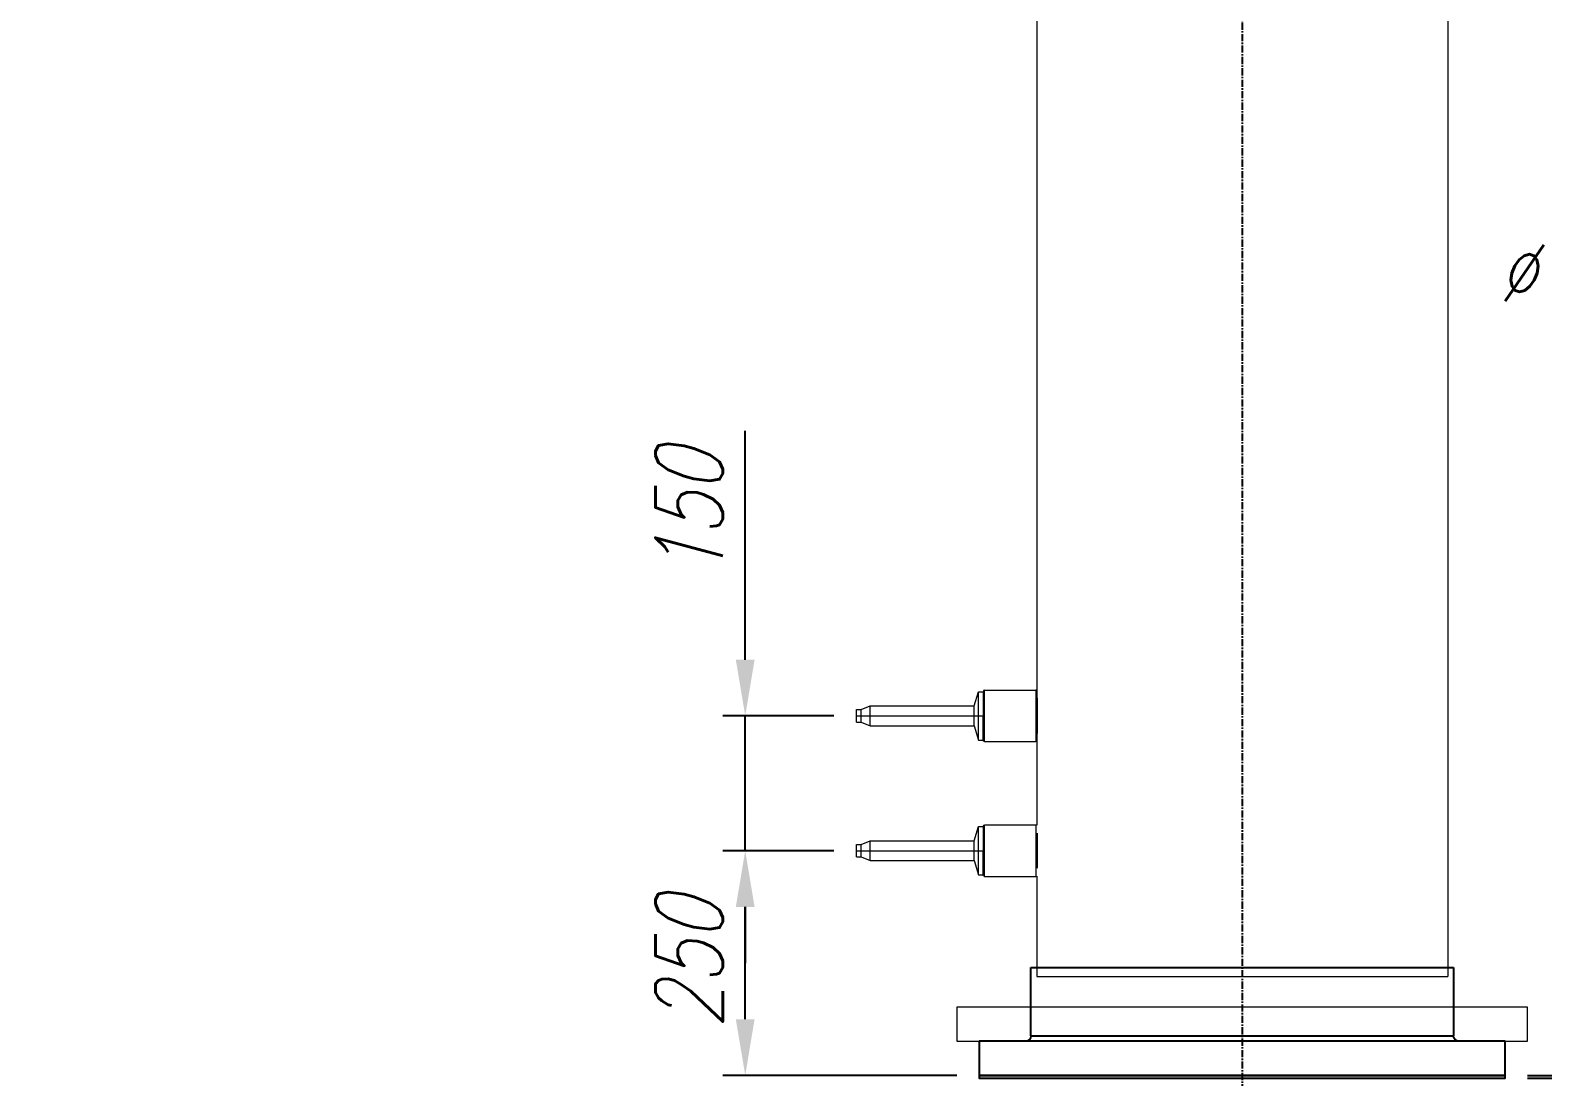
# Model space of a CAD drawing. Header units: inches. Extents: x 52169 to 69006, y 13152 to 42758.
# Drawn here: x 62558 to 64241, y 38848 to 40012 of the extents above; entities that cross this region are included whole.
import ezdxf

# ---------------------------------------------------------------- set-up
doc = ezdxf.new("R2010")
doc.units = ezdxf.units.IN
doc.header["$MEASUREMENT"] = 0
doc.linetypes.add('CENTER', pattern=[50.8, 31.75, -6.35, 6.35, -6.35])
doc.layers.add('IA-DIBUJO', color=3, linetype='Continuous')
doc.layers.add('IA-EJES', color=4, linetype='CENTER')
doc.layers.add('IA-TITLE', color=6, linetype='Continuous', lineweight=13)
doc.styles.add('ING-AMB', font='romans.shx', dxfattribs={"width": 0.75, "oblique": 15})
doc.dimstyles.new('ING-AMB 25', dxfattribs={"dimscale": 25, "dimtxt": 3, "dimasz": 2.5, "dimexe": 1, "dimexo": 1, "dimgap": 1, "dimtad": 1, "dimdec": 0, "dimzin": 0, "dimdsep": 46, "dimtxsty": 'ING-AMB', "dimcen": 0.1, "dimclrd": 7, "dimclre": 7, "dimclrt": 2, "dimadec": 0, "dimazin": 0, "dimtfac": 1, "dimtdec": 0, "dimtmove": 0, "dimatfit": 0, "dimfxl": 1.25, "dimtolj": 1, "dimtzin": 0, "dimarcsym": 1})

# ---------------------------------------------------------------- blocks, each defined once
blk = doc.blocks.new('stub end 450')
at = {"color": 8}
for p, q in [((48858.4, 37919.1), (48858.4, 38504.1)), ((48858.4, 38504.1), (48896.4, 38504.1)), ((48896.4, 38504.1), (48896.4, 37919.1)), ((48902.4, 37976.6), (48902.4, 38446.6)), ((48978.4, 38446.6), (48902.4, 38446.6)), ((48978.4, 37976.6), (48978.4, 38446.6)), ((48902.4, 37976.6), (48978.4, 37976.6)), ((48896.4, 37919.1), (48858.4, 37919.1))]:
    blk.add_line(p, q, dxfattribs=at)
for centre, start, end in [((48902.4, 38452.6), 180, 270), ((48902.4, 37970.6), 90, 180)]:
    blk.add_arc(centre, 6, start, end, dxfattribs=at)
blk = doc.blocks.new('*D170')
at = {"color": 7, "lineweight": -2, "transparency": 16777216}
for p, q in [((64224.1, 40570.6), (64855.9, 40570.6)), ((64830.9, 38912.1), (64830.9, 40508.1)), ((64224.1, 38849.6), (64855.9, 38849.6))]:
    blk.add_line(p, q, dxfattribs=at)
at = {"color": 7, "transparency": 16777216}
for points in [[(64820.5, 40508.1), (64841.3, 40508.1), (64830.9, 40570.6)], [(64820.5, 38912.1), (64841.3, 38912.1), (64830.9, 38849.6)]]:
    blk.add_solid(points, dxfattribs=at)
at = {"layer": 'Defpoints', "color": 0, "transparency": 16777216}
for p in [(64199.1, 40570.6), (64830.9, 40570.6), (64199.1, 38849.6, 0)]:
    blk.add_point(p, dxfattribs=at)
at = {"color": 2, "transparency": 16777216, "insert": (64768.4, 39710.1), "char_height": 75, "attachment_point": 5, "rotation": 90, "style": 'ING-AMB'}
blk.add_mtext('\\A1;1721', dxfattribs=at)
blk = doc.blocks.new('*D148')
at = {"color": 7, "lineweight": -2, "transparency": 16777216}
for p, q in [((65390.7, 38900.6), (65390.7, 39001.7)), ((65215.7, 38912.1), (65215.7, 38974.6)), ((65215.7, 38848.1), (65390.7, 38900.6)), ((64224.1, 38849.6), (65240.7, 38849.6)), ((64224.1, 38846.6), (65240.7, 38846.6)), ((65215.7, 38846.6), (65215.7, 38849.6)), ((65215.7, 38846.6), (65215.7, 38849.6)), ((65215.7, 38784.1), (65215.7, 38721.6))]:
    blk.add_line(p, q, dxfattribs=at)
at = {"color": 7, "transparency": 16777216}
for points in [[(65205.3, 38912.1), (65226.1, 38912.1), (65215.7, 38849.6)], [(65205.3, 38784.1), (65226.1, 38784.1), (65215.7, 38846.6)]]:
    blk.add_solid(points, dxfattribs=at)
at = {"layer": 'Defpoints', "color": 0, "transparency": 16777216}
for p in [(64199.1, 38849.6, 0), (64199.1, 38846.6, 0), (65215.7, 38849.6)]:
    blk.add_point(p, dxfattribs=at)
at = {"color": 2, "transparency": 16777216, "insert": (65328.2, 38951.2), "char_height": 75, "attachment_point": 5, "rotation": 90, "style": 'ING-AMB'}
blk.add_mtext('\\A1;3', dxfattribs=at)
blk = doc.blocks.new('*D57')
at = {"color": 7, "lineweight": -2, "transparency": 16777216}
for p, q in [((63564.1, 41811.6), (59896, 41811.6)), ((59921, 41749.1), (59921, 38274.1)), ((60981.6, 38211.6), (59896, 38211.6))]:
    blk.add_line(p, q, dxfattribs=at)
at = {"color": 7, "transparency": 16777216}
for points in [[(59910.6, 41749.1), (59931.4, 41749.1), (59921, 41811.6)], [(59910.6, 38274.1), (59931.4, 38274.1), (59921, 38211.6)]]:
    blk.add_solid(points, dxfattribs=at)
at = {"layer": 'Defpoints', "color": 0, "transparency": 16777216}
for p in [(63589.1, 41811.6), (59921, 38211.6), (61006.6, 38211.6)]:
    blk.add_point(p, dxfattribs=at)
at = {"color": 2, "transparency": 16777216, "insert": (59858.5, 40011.6), "char_height": 75, "attachment_point": 5, "rotation": 90, "style": 'ING-AMB'}
blk.add_mtext('\\A1;3600', dxfattribs=at)
blk = doc.blocks.new('*D153')
at = {"color": 7, "lineweight": -2, "transparency": 16777216}
for p, q in [((63452.3, 39099.6), (63328.7, 39099.6)), ((63353.7, 38912.1), (63353.7, 39037.1)), ((63589.1, 38849.6), (63328.7, 38849.6))]:
    blk.add_line(p, q, dxfattribs=at)
at = {"color": 7, "transparency": 16777216}
for points in [[(63343.2, 39037.1), (63364.1, 39037.1), (63353.7, 39099.6)], [(63343.2, 38912.1), (63364.1, 38912.1), (63353.7, 38849.6)]]:
    blk.add_solid(points, dxfattribs=at)
at = {"layer": 'Defpoints', "color": 0, "transparency": 16777216}
for p in [(63353.7, 39099.6), (63477.3, 39099.6), (63614.1, 38849.6, 0)]:
    blk.add_point(p, dxfattribs=at)
at = {"color": 2, "transparency": 16777216, "insert": (63291.2, 38974.6), "char_height": 75, "attachment_point": 5, "rotation": 90, "style": 'ING-AMB'}
blk.add_mtext('\\A1;250', dxfattribs=at)
blk = doc.blocks.new('*D161')
at = {"color": 7, "lineweight": -2, "transparency": 16777216}
for p, q in [((61006.6, 38236.6), (61006.6, 42382)), ((63906.6, 41836.6), (63906.6, 42382)), ((63844.1, 42357), (61069.1, 42357))]:
    blk.add_line(p, q, dxfattribs=at)
at = {"color": 7, "transparency": 16777216}
for points in [[(61069.1, 42367.4), (61069.1, 42346.6), (61006.6, 42357)], [(63844.1, 42367.4), (63844.1, 42346.6), (63906.6, 42357)]]:
    blk.add_solid(points, dxfattribs=at)
at = {"layer": 'Defpoints', "color": 0, "transparency": 16777216}
for p in [(61006.6, 42357), (63906.6, 41811.6), (61006.6, 38211.6)]:
    blk.add_point(p, dxfattribs=at)
at = {"color": 2, "transparency": 16777216, "insert": (62456.6, 42419.5), "char_height": 75, "attachment_point": 5, "style": 'ING-AMB'}
blk.add_mtext('\\A1;2900', dxfattribs=at)
blk = doc.blocks.new('*D162')
at = {"color": 7, "lineweight": -2, "transparency": 16777216}
for p, q in [((61006.6, 38236.6), (61006.6, 42671.4)), ((65581.6, 41836.6), (65581.6, 42671.4)), ((65519.1, 42646.4), (61069.1, 42646.4))]:
    blk.add_line(p, q, dxfattribs=at)
at = {"color": 7, "transparency": 16777216}
for points in [[(61069.1, 42656.8), (61069.1, 42636), (61006.6, 42646.4)], [(65519.1, 42656.8), (65519.1, 42636), (65581.6, 42646.4)]]:
    blk.add_solid(points, dxfattribs=at)
at = {"layer": 'Defpoints', "color": 0, "transparency": 16777216}
for p in [(61006.6, 42646.4), (65581.6, 41811.6, 0), (61006.6, 38211.6)]:
    blk.add_point(p, dxfattribs=at)
at = {"color": 2, "transparency": 16777216, "insert": (63294.1, 42708.9), "char_height": 75, "attachment_point": 5, "style": 'ING-AMB'}
blk.add_mtext('\\A1;4575', dxfattribs=at)
blk = doc.blocks.new('*D163')
at = {"color": 7, "lineweight": -2, "transparency": 16777216}
for p, q in [((63564.1, 41811.6), (59621.6, 41811.6)), ((59646.6, 41749.1), (59646.6, 36234.2)), ((60987.7, 36171.7), (59621.6, 36171.7))]:
    blk.add_line(p, q, dxfattribs=at)
at = {"color": 7, "transparency": 16777216}
for points in [[(59636.2, 41749.1), (59657, 41749.1), (59646.6, 41811.6)], [(59636.2, 36234.2), (59657, 36234.2), (59646.6, 36171.7)]]:
    blk.add_solid(points, dxfattribs=at)
at = {"layer": 'Defpoints', "color": 0, "transparency": 16777216}
for p in [(63589.1, 41811.6), (59646.6, 36171.7), (61012.7, 36171.7)]:
    blk.add_point(p, dxfattribs=at)
at = {"color": 2, "transparency": 16777216, "insert": (59584.1, 38991.6), "char_height": 75, "attachment_point": 5, "rotation": 90, "style": 'ING-AMB'}
blk.add_mtext('\\A1;5640', dxfattribs=at)
blk = doc.blocks.new('*D190')
at = {"color": 7, "lineweight": -2, "transparency": 16777216}
for p, q in [((63353.7, 39312.1), (63353.7, 39566.8)), ((63452.3, 39249.6), (63328.7, 39249.6)), ((63353.7, 39099.6), (63353.7, 39249.6)), ((63452.3, 39099.6), (63328.7, 39099.6)), ((63353.7, 39037.1), (63353.7, 38974.6))]:
    blk.add_line(p, q, dxfattribs=at)
at = {"color": 7, "transparency": 16777216}
for points in [[(63343.2, 39312.1), (63364.1, 39312.1), (63353.7, 39249.6)], [(63343.2, 39037.1), (63364.1, 39037.1), (63353.7, 39099.6)]]:
    blk.add_solid(points, dxfattribs=at)
at = {"layer": 'Defpoints', "color": 0, "transparency": 16777216}
for p in [(63477.3, 39249.6), (63353.7, 39099.6), (63477.3, 39099.6)]:
    blk.add_point(p, dxfattribs=at)
at = {"color": 2, "transparency": 16777216, "insert": (63291.2, 39473.4), "char_height": 75, "attachment_point": 5, "rotation": 90, "style": 'ING-AMB'}
blk.add_mtext('\\A1;150', dxfattribs=at)

msp = doc.modelspace()

# ---------------------------------------------------------------- linework, layer by layer
at = {"color": 8, "linetype": 'Continuous', "lineweight": 0, "extrusion": (-2.22045e-16, 1, -2.22045e-16)}
for p, q in [((63608.3, 39260.6), (63613.3, 39276.5)), ((63613.3, 39249.6), (63613.3, 39276.5)), ((63613.3, 39276.5), (63618.3, 39276.5)), ((63618.3, 39276.5), (63618.3, 39222.7)), ((63619.9, 39278.2), (63677, 39278.2)), ((63619.9, 39221), (63619.9, 39278.2)), ((63677, 39278.2), (63677, 39221)), ((63482.7, 39256.5), (63492.7, 39260.6)), ((63492.7, 39249.6), (63492.7, 39260.6)), ((63492.7, 39260.6), (63608.3, 39260.6)), ((63608.3, 39249.6), (63608.3, 39260.6)), ((63678.7, 39230), (63678.7, 39269.2)), ((63477.3, 39249.6), (63477.3, 39256.5)), ((63477.3, 39256.5), (63482.7, 39256.5)), ((63477.3, 39249.6), (63482.7, 39249.6)), ((63477.3, 39242.7), (63477.3, 39249.6)), ((63477.3, 39242.7), (63482.7, 39242.7)), ((63482.7, 39249.6), (63482.7, 39256.5)), ((63482.7, 39249.6), (63492.7, 39249.6)), ((63482.7, 39242.7), (63482.7, 39249.6)), ((63482.7, 39242.7), (63492.7, 39238.6)), ((63492.7, 39249.6), (63608.3, 39249.6)), ((63492.7, 39238.6), (63492.7, 39249.6)), ((63608.3, 39249.6), (63613.3, 39249.6)), ((63608.3, 39238.6), (63608.3, 39249.6)), ((63613.3, 39249.6), (63618.3, 39249.6)), ((63613.3, 39222.7), (63613.3, 39249.6)), ((63618.3, 39222.7), (63618.3, 39249.6)), ((63492.7, 39238.6), (63608.3, 39238.6)), ((63608.3, 39238.6), (63613.3, 39222.7)), ((63613.3, 39222.7), (63618.3, 39222.7)), ((63619.9, 39221), (63677, 39221)), ((63608.3, 39110.6), (63613.3, 39126.5)), ((63613.3, 39099.6), (63613.3, 39126.5)), ((63613.3, 39126.5), (63618.3, 39126.5)), ((63618.3, 39126.5), (63618.3, 39072.7)), ((63619.9, 39128.2), (63677, 39128.2)), ((63619.9, 39071), (63619.9, 39128.2)), ((63677, 39128.2), (63677, 39071)), ((63482.7, 39106.5), (63492.7, 39110.6)), ((63492.7, 39099.6), (63492.7, 39110.6)), ((63492.7, 39110.6), (63608.3, 39110.6)), ((63608.3, 39099.6), (63608.3, 39110.6)), ((63678.7, 39080), (63678.7, 39119.2)), ((63477.3, 39099.6), (63477.3, 39106.5)), ((63477.3, 39106.5), (63482.7, 39106.5)), ((63477.3, 39099.6), (63482.7, 39099.6)), ((63477.3, 39092.7), (63477.3, 39099.6)), ((63477.3, 39092.7), (63482.7, 39092.7)), ((63482.7, 39099.6), (63482.7, 39106.5)), ((63482.7, 39099.6), (63492.7, 39099.6)), ((63482.7, 39092.7), (63482.7, 39099.6)), ((63482.7, 39092.7), (63492.7, 39088.6)), ((63492.7, 39099.6), (63608.3, 39099.6)), ((63492.7, 39088.6), (63492.7, 39099.6)), ((63608.3, 39099.6), (63613.3, 39099.6)), ((63608.3, 39088.6), (63608.3, 39099.6)), ((63613.3, 39099.6), (63618.3, 39099.6)), ((63613.3, 39072.7), (63613.3, 39099.6)), ((63618.3, 39072.7), (63618.3, 39099.6)), ((63492.7, 39088.6), (63608.3, 39088.6)), ((63608.3, 39088.6), (63613.3, 39072.7)), ((63613.3, 39072.7), (63618.3, 39072.7)), ((63619.9, 39071), (63677, 39071))]:
    msp.add_line(p, q, dxfattribs=at)
at = {"color": 1, "elevation": 0}
msp.add_lwpolyline([(64199.1, 38849.6), (63614.1, 38849.6), (63614.1, 38846.6), (64199.1, 38846.6)], close=True, dxfattribs=at)
at = {"color": 2, "linetype": 'Continuous', "lineweight": 0}
msp.add_polyline3d([(63589.1, 38925.7, 0), (63589.1, 38887.6, 0), (64224.1, 38887.6, 0), (64224.1, 38925.7, 0)], close=True, dxfattribs=at)
at = {"color": 8, "linetype": 'Continuous', "lineweight": 0}
for centre, start, end in [((63619.9, 39276.5), 90, 180), ((63677, 39276.5), 56.7792, 90), ((63619.9, 39126.5), 90, 180), ((63677, 39126.5), 56.7792, 90)]:
    msp.add_arc(centre, 1.67, start, end, dxfattribs=at)
at = {"color": 8, "linetype": 'Continuous', "lineweight": 0, "extrusion": (4.93038e-32, -2.22045e-16, -1)}
for centre, start, end in [((-63619.9, 39222.7), 270, 0), ((-63677, 39222.7), 236.7792, 270), ((-63619.9, 39072.7), 270, 0), ((-63677, 39072.7), 236.7792, 270)]:
    msp.add_arc(centre, 1.67, start, end, dxfattribs=at)
at = {"layer": 'IA-DIBUJO', "color": 3, "linetype": 'Continuous', "lineweight": 0, "extrusion": (-2.22045e-16, 1, -2.22045e-16)}
for p, q in [((63678, 40460.6), (63678, 39127.9)), ((64135.2, 40460.6), (64135.2, 38959.6)), ((63678, 39071.3), (63678, 38959.6))]:
    msp.add_line(p, q, dxfattribs=at)
at = {"layer": 'IA-DIBUJO', "color": 3, "linetype": 'Continuous', "lineweight": 0}
msp.add_line((63678, 38959.6, 0), (64135.2, 38959.6, 0), dxfattribs=at)
at = {"layer": 'IA-EJES', "ltscale": 0.25}
msp.add_line((63906.6, 41494), (63906.6, 38211.6), dxfattribs=at)

# ---------------------------------------------------------------- block references
at = {"xscale": -1, "rotation": 270}
msp.add_blockref('stub end 450', (25695, -10008.8, 0), dxfattribs=at)

# ---------------------------------------------------------------- texts
at = {"layer": 'IA-TITLE', "insert": (64192.2, 39773.5, -123.2), "char_height": 62.5, "attachment_point": 1, "style": 'ING-AMB'}
msp.add_mtext_dynamic_manual_height_columns('%%C18"', width=90.757, gutter_width=250, heights=[0], dxfattribs=at)

# ---------------------------------------------------------------- dimensions: what is measured, and where the dimension line sits
for base, p1, picture, middle in [((61006.6, 42646.4), (65581.6, 41811.6, 0), '*D162', (63294.1, 42708.9)), ((61006.6, 42357), (63906.6, 41811.6), '*D161', (62456.6, 42419.5))]:
    dim = msp.add_linear_dim(base=base, p1=p1, p2=(61006.6, 38211.6), dimstyle='ING-AMB 25', override={"dimpost": '\\X'})
    dim.commit()
    dim.dimension.update_dxf_attribs({"geometry": picture, "text_midpoint": middle})
for base, p1, p2, override, picture, middle in [((59646.6, 36171.7), (63589.1, 41811.6), (61012.7, 36171.7), {"dimpost": '\\X'}, '*D163', (59584.1, 38991.6)), ((59921, 38211.6), (63589.1, 41811.6), (61006.6, 38211.6), {"dimpost": '\\X'}, '*D57', (59858.5, 40011.6)), ((64830.9, 40570.6), (64199.1, 38849.6, 0), (64199.1, 40570.6), {"dimpost": '\\X'}, '*D170', (64768.4, 39710.1)), ((63353.7, 39099.6), (63614.1, 38849.6, 0), (63477.3, 39099.6), {"dimpost": '\\X'}, '*D153', (63291.2, 38974.6)), ((65215.7, 38849.6), (64199.1, 38846.6, 0), (64199.1, 38849.6, 0), {"dimpost": '\\X', "dimtmove": 1}, '*D148', (65328.2, 38925.6))]:
    dim = msp.add_linear_dim(base=base, p1=p1, p2=p2, angle=90, dimstyle='ING-AMB 25', override=override)
    dim.commit()
    dim.dimension.update_dxf_attribs({"geometry": picture, "text_midpoint": middle})
dim = msp.add_linear_dim(base=(63353.7, 39099.6), p1=(63477.3, 39249.6), p2=(63477.3, 39099.6), angle=270, dimstyle='ING-AMB 25', override={"dimpost": '\\X'})
dim.commit()
dim.dimension.update_dxf_attribs({"geometry": '*D190', "text_midpoint": (63353.7, 39473.4), "dimtype": 160})

doc.saveas('drawing.dxf')
